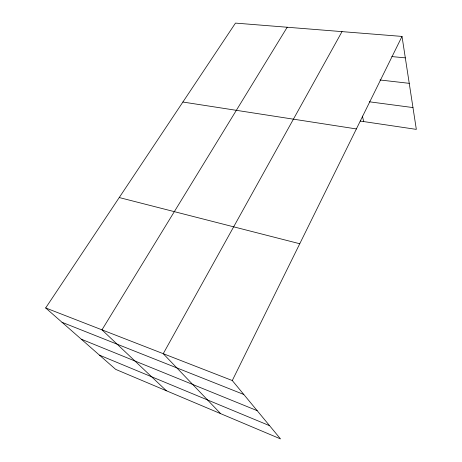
<?xml version="1.0" encoding="UTF-8"?>
<svg xmlns="http://www.w3.org/2000/svg" width="462" height="462" viewBox="0 0 462 462"><rect width="100%" height="100%" fill="white"/><g stroke="black" fill="none" stroke-linecap="round" stroke-linejoin="round"><path stroke-width="0.69" d="M232.288 380.538L402.015 36.423L235.481 23.1L45.669 307.946L115.673 369.369L280.503 438.9L232.288 380.538L45.669 307.946M342.013 31.624L163.242 353.684L220.628 413.64M287.202 27.241L101.975 329.851L166.412 390.771M391.805 56.572L405.318 57.871M380.012 79.984L409.24 83.333M369.329 101.796L412.976 107.577M360.181 121.05L416.331 129.383L402.015 36.423M182.883 102.033L356.387 128.933M119.231 197.545L299.757 243.745M62.029 322.303L243.803 394.484M81.289 339.2L257.172 410.654M99.463 355.145L269.583 425.681M362.387 116.101L363.704 121.57"/></g></svg>
